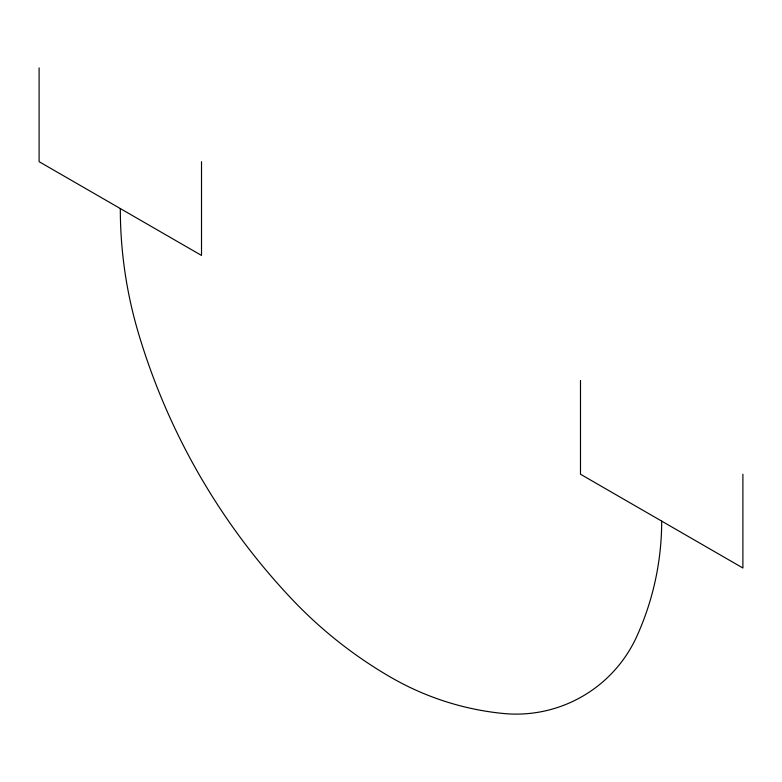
<?xml version="1.0" encoding="UTF-8"?>
<svg xmlns="http://www.w3.org/2000/svg" width="782" height="782" viewBox="0 0 782 782"><rect width="100%" height="100%" fill="white"/><g stroke="black" fill="none" stroke-linecap="round" stroke-linejoin="round"><path stroke-width="1.17" d="M742.9 474.234L742.9 568.006L580.488 474.234L580.488 380.463M201.512 161.669L201.512 255.44L39.1 161.669L39.1 67.897M120.311 208.55A437.451 437.451 0 0 0 138.434 333.161A660.878 660.878 0 0 0 292.145 599.403A437.451 437.451 0 0 0 391 677.408A279.321 279.321 0 0 0 503.129 713.467A132.451 132.451 0 0 0 636.861 636.255A279.321 279.321 0 0 0 661.689 521.125"/></g></svg>
